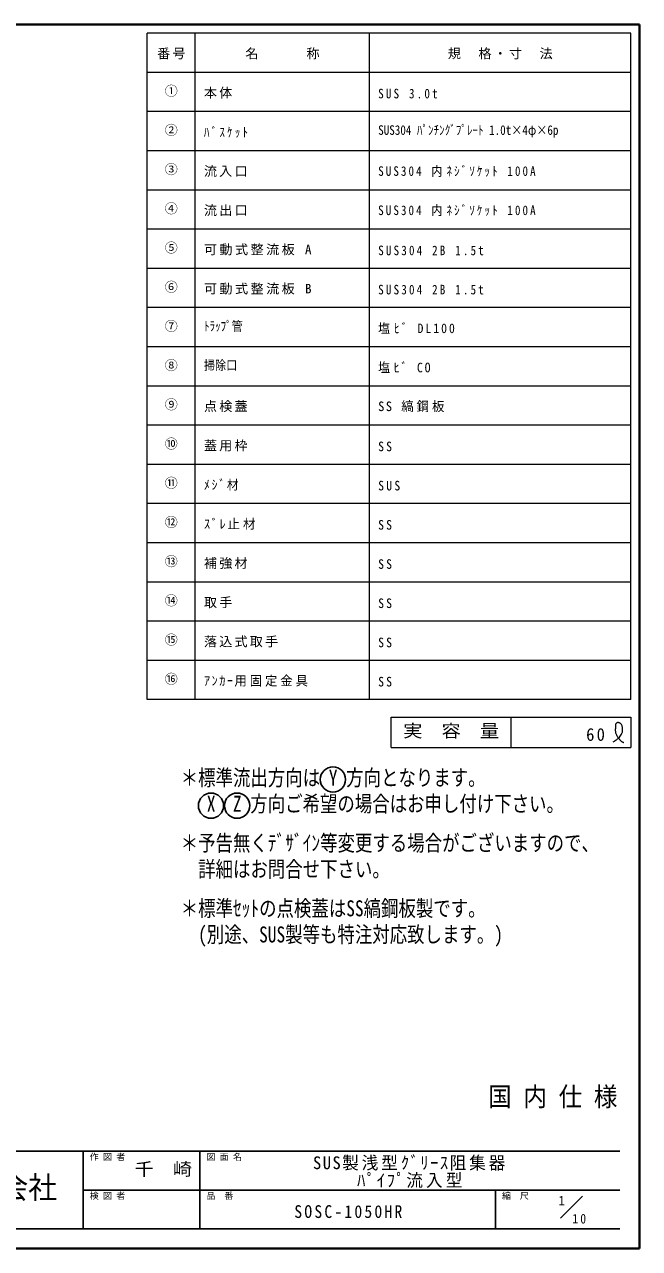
# Model space of a CAD drawing. Units: millimetres at full size, sheet at 1:10; details may follow other scales. Extents: x -2125 to 1925, y -1405 to 1405.
# Drawn here: x 513 to 1925, y -1405 to 1405 of the extents above; entities that cross this region are included whole.
import ezdxf
from ezdxf.enums import TextEntityAlignment as Align

# ---------------------------------------------------------------- set-up
doc = ezdxf.new("R2010")
doc.units = ezdxf.units.MM
doc.header["$LTSCALE"] = 10
doc.layers.add('0-A', color=4, linetype='Continuous', lineweight=9)
doc.styles.add('ＭＳ ゴシック', font='')
doc.styles.get('ＭＳ ゴシック').set_extended_font_data('MS Gothic')

msp = doc.modelspace()

# ---------------------------------------------------------------- linework, layer by layer
at = {"layer": '0-A', "color": 1, "lineweight": 40}
for p, q in [((1925.2, 1405.02), (-2124.8, 1405.02)), ((1925.2, -1404.98), (1925.2, 1405.02)), ((1925.2, -1404.98), (-2124.8, -1404.98))]:
    msp.add_line(p, q, dxfattribs=at)
at = {"layer": '0-A', "color": 3, "lineweight": 18}
for p, q in [((1905.2, 1385.02), (795.2, 1385.02)), ((795.2, -144.98), (795.2, 1385.02)), ((905.2, -144.98), (905.2, 1385.02)), ((1305.2, -144.98), (1305.2, 1385.02)), ((1905.2, -144.98), (1905.2, 1385.02)), ((1905.2, 1295.02), (795.2, 1295.02)), ((1905.2, 1205.02), (795.2, 1205.02)), ((1905.2, 1115.02), (795.2, 1115.02)), ((1905.2, 1025.02), (795.2, 1025.02)), ((1905.2, 935.02), (795.2, 935.02)), ((1905.2, 845.02), (795.2, 845.02)), ((1905.2, 755.02), (795.2, 755.02)), ((1905.2, 665.02), (795.2, 665.02)), ((1905.2, 575.02), (795.2, 575.02)), ((1905.2, 485.02), (795.2, 485.02)), ((1905.2, 395.02), (795.2, 395.02)), ((1905.2, 305.02), (795.2, 305.02)), ((1905.2, 215.02), (795.2, 215.02)), ((1905.2, 125.02), (795.2, 125.02)), ((1905.2, 35.02), (795.2, 35.02)), ((1905.2, -54.98), (795.2, -54.98)), ((1905.2, -144.98), (795.2, -144.98)), ((1355.2, -184.98), (1905.2, -184.98)), ((1355.2, -254.98), (1355.2, -184.98)), ((1630.2, -254.98), (1630.2, -184.98)), ((1905.2, -184.98), (1905.2, -254.98)), ((1355.2, -254.98), (1905.2, -254.98))]:
    msp.add_line(p, q, dxfattribs=at)
at = {"layer": '0-A', "color": 6, "lineweight": 25}
for p, q in [((-99.8, -1181.41), (1880.2, -1181.41)), ((648.06, -1359.98), (648.06, -1181.41)), ((915.92, -1359.98), (915.92, -1181.41)), ((648.06, -1270.7), (1880.2, -1270.7)), ((1594.49, -1359.98), (1594.49, -1270.7)), ((1880.2, -1359.98), (-99.8, -1359.98))]:
    msp.add_line(p, q, dxfattribs=at)
at = {"layer": '0-A', "color": 7, "lineweight": 18}
msp.add_line((1743.98, -1335.49), (1794.49, -1284.98), dxfattribs=at)
at = {"layer": '0-A'}
for points in [[(1864.84, -242), (1865.89, -241.29), (1867.71, -240.06), (1869.52, -238.8), (1871.31, -237.5), (1873.08, -236.16), (1874.82, -234.76), (1875.81, -233.91), (1876.99, -232.84), (1878.95, -230.92), (1880.78, -228.87), (1882.42, -226.7), (1883.84, -224.42), (1884.97, -222.02), (1885.48, -220.58), (1885.76, -219.58), (1886.11, -217.81), (1886.32, -216), (1886.39, -214.16), (1886.33, -212.3), (1886.15, -210.43), (1886, -209.35), (1885.84, -208.39), (1885.48, -206.76), (1885.01, -205.17), (1884.41, -203.64), (1883.65, -202.21), (1882.72, -200.9), (1882.08, -200.21), (1881.64, -199.79), (1880.82, -199.14), (1879.93, -198.58), (1878.98, -198.12), (1877.98, -197.8), (1876.95, -197.62), (1876.33, -197.59), (1875.8, -197.62), (1874.9, -197.75), (1874.01, -197.99), (1873.17, -198.34)], [(1873.17, -198.34), (1872.39, -198.79), (1871.71, -199.33), (1871.37, -199.68), (1870.9, -200.31), (1870.32, -201.52), (1869.98, -202.88), (1869.82, -204.34), (1869.78, -205.86), (1869.79, -207.41), (1869.8, -208.3), (1869.79, -209.51), (1869.73, -211.55), (1869.66, -213.53), (1869.63, -215.46), (1869.69, -217.36), (1869.87, -219.24), (1870.06, -220.32), (1870.29, -221.28), (1870.79, -222.91), (1871.42, -224.52), (1872.17, -226.1), (1873.02, -227.65), (1873.94, -229.15), (1874.5, -229.99), (1874.94, -230.61), (1875.71, -231.65), (1876.5, -232.68), (1877.31, -233.68), (1878.13, -234.68), (1878.97, -235.68), (1879.47, -236.26), (1879.99, -236.88), (1880.92, -237.94), (1881.87, -238.97), (1882.87, -239.95), (1883.93, -240.84), (1885.05, -241.61), (1885.74, -242), (1886.04, -242.16)], [(1886.04, -242.16), (1886.57, -242.4), (1887.12, -242.62), (1887.68, -242.82), (1888.24, -243.02), (1888.8, -243.2), (1889.13, -243.31)]]:
    msp.add_lwpolyline(points, dxfattribs=at)
at = {"layer": '0-A', "color": 5, "lineweight": 25}
for centre in [(1221.37, -328.31), (941.37, -388.31), (1001.37, -388.31)]:
    msp.add_circle(centre, 29, dxfattribs=at)

# ---------------------------------------------------------------- texts
at = {"layer": '0-A', "color": 7, "style": 'ＭＳ ゴシック'}
for s, height, p in [('①', 21.99, (835.2, 1235.02)), ('②', 21.99, (835.2, 1145.02)), ('③', 21.99, (835.2, 1055.02)), ('④', 21.99, (835.2, 965.02)), ('⑤', 21.99, (835.2, 875.02)), ('⑥', 21.99, (835.2, 785.02)), ('⑦', 21.99, (835.2, 695.02)), ('⑧', 21.99, (835.2, 605.02)), ('⑨', 21.99, (835.2, 515.02)), ('⑩', 21.99, (835.2, 425.02)), ('⑪', 21.99, (835.2, 335.02)), ('⑫', 21.99, (835.2, 245.02)), ('⑬', 21.99, (835.2, 155.02)), ('⑭', 21.99, (835.2, 65.02)), ('⑮', 21.99, (835.2, -24.98)), ('⑯', 21.99, (835.2, -114.98)), ('作 図 者', 14.66, (663.06, -1206.41)), ('図 面 名', 14.66, (930.92, -1206.41)), ('検 図 者', 14.66, (663.06, -1295.7)), ('品\u3000番', 14.66, (930.92, -1295.7)), ('縮\u3000尺', 14.66, (1609.49, -1295.7)), ('1', 21.99, (1738.9, -1312.5))]:
    msp.add_text(s, height=height, dxfattribs=at).set_placement(p, align=Align.BOTTOM_LEFT)
for s, height, width, p in [('SUS304 ﾊﾟﾝﾁﾝｸﾞﾌﾟﾚｰﾄ 1.0t×4φ×6p', 21.99, 0.85, (1325.2, 1145.02)), ('ﾄﾗｯﾌﾟ管', 21.99, 0.85, (925.2, 695.02)), ('掃除口', 21.99, 0.85, (925.2, 605.02)), ('実\u3000容\u3000量', 29.33, 1.1, (1382.7, -239.98)), ('＊標準流出方向は Y 方向となります。', 36.66, 0.8, (871.87, -353.31)), (' X  Z 方向ご希望の場合はお申し付け下さい。', 36.66, 0.8, (911.87, -413.31)), ('＊予告無くﾃﾞｻﾞｲﾝ等変更する場合がございますので、', 36.66, 0.8, (871.87, -503.31)), ('詳細はお問合せ下さい。', 36.66, 0.8, (911.87, -563.31)), ('＊標準ｾｯﾄの点検蓋はSS縞鋼板製です。', 36.66, 0.8, (871.87, -653.31)), ('(別途、SUS製等も特注対応致します。)', 36.66, 0.8, (911.87, -713.31)), ('国 内 仕 様', 43.99, 0.9, (1577.7, -1091.41)), ('千\u3000崎', 29.33, 1.1, (765.92, -1246.05)), ('工業株式会社', 51.32, 0.95, (189.13, -1305.7))]:
    msp.add_text(s, height=height, dxfattribs=dict(at, width=width)).set_placement(p, align=Align.BOTTOM_LEFT)
at = {"layer": '0-A', "color": 7, "attachment_point": 7, "style": 'ＭＳ ゴシック'}
for s, insert, char_height in [('\\T1.17;番号', (817.7, 1325.02), 21.99), ('\\T1.17;名\u3000\u3000\u3000称', (1020.2, 1325.02), 21.99), ('\\T1.17;規\u3000格・寸\u3000法', (1485.2, 1325.02), 21.99), ('\\T1.17;本体', (925.2, 1235.02), 21.99), ('\\T1.39;\\W0.85;SUS\\~3.0t', (1325.2, 1235.02), 21.99), ('\\T1.39;\\W0.85;ﾊﾞｽｹｯﾄ', (925.2, 1145.02), 21.99), ('\\T1.17;流入口', (925.2, 1055.02), 21.99), ('\\T1.37;\\W0.85;SUS304\\~内ﾈｼﾞｿｹｯﾄ\\~100A', (1325.2, 1055.02), 21.99), ('\\T1.17;流出口', (925.2, 965.02), 21.99), ('\\T1.37;\\W0.85;SUS304\\~内ﾈｼﾞｿｹｯﾄ\\~100A', (1325.2, 965.02), 21.99), ('\\T1.19;可動式整流板\\~A', (925.2, 875.02), 21.99), ('\\T1.39;\\W0.85;SUS304\\~2B\\~1.5t', (1325.2, 875.02), 21.99), ('\\T1.19;可動式整流板\\~B', (925.2, 785.02), 21.99), ('\\T1.39;\\W0.85;SUS304\\~2B\\~1.5t', (1325.2, 785.02), 21.99), ('\\T1.34;\\W0.9;塩ﾋﾞ\\~DL100', (1325.2, 695.02), 21.99), ('\\T1.32;\\W0.9;塩ﾋﾞ\\~CO', (1325.2, 605.02), 21.99), ('\\T1.17;点検蓋', (925.2, 515.02), 21.99), ('\\T1.24;\\W0.95;SS\\~縞鋼板', (1325.2, 515.02), 21.99), ('\\T1.17;蓋用枠', (925.2, 425.02), 21.99), ('\\T1.36;\\W0.9;SS', (1325.2, 425.02), 21.99), ('\\T1.3;\\W0.9;ﾒｼﾞ材', (925.2, 335.02), 21.99), ('\\T1.38;\\W0.9;SUS', (1325.2, 335.02), 21.99), ('\\T1.26;\\W0.95;ｽﾞﾚ止材', (925.2, 245.02), 21.99), ('\\T1.36;\\W0.9;SS', (1325.2, 245.02), 21.99), ('\\T1.17;補強材', (925.2, 155.02), 21.99), ('\\T1.36;\\W0.9;SS', (1325.2, 155.02), 21.99), ('\\T1.17;取手', (925.2, 65.02), 21.99), ('\\T1.36;\\W0.9;SS', (1325.2, 65.02), 21.99), ('\\T1.17;落込式取手', (925.2, -24.98), 21.99), ('\\T1.36;\\W0.9;SS', (1325.2, -24.98), 21.99), ('\\T1.23;\\W0.95;ｱﾝｶｰ用固定金具', (925.2, -114.98), 21.99), ('\\T1.36;\\W0.9;SS', (1325.2, -114.98), 21.99), ('\\T1.27;\\W0.95;60', (1802.7, -239.98), 29.33), ('\\T1.18;\\W0.95;SUS製浅型ｸﾞﾘｰｽ阻集器', (1175.56, -1226.05), 29.33), ('\\T1.19;\\W0.95;ﾊﾟｲﾌﾟ流入型', (1276.81, -1266.05), 29.33), ('\\T1.28;\\W0.9;SOSC-1050HR', (1132.7, -1335.34), 29.33), ('\\T1.36;\\W0.9;10', (1770.87, -1347.88), 21.99)]:
    msp.add_mtext(s, dxfattribs=dict(at, insert=insert, char_height=char_height))

doc.saveas('drawing.dxf')
